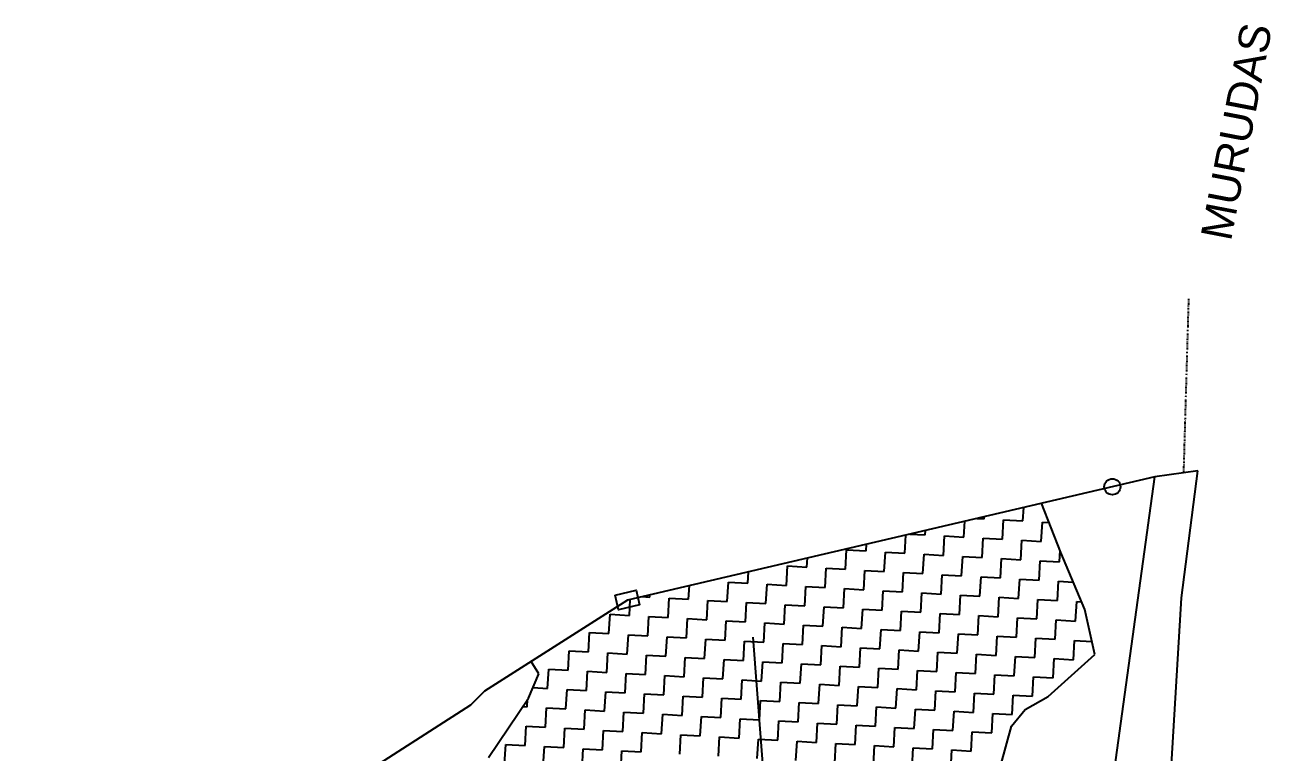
# Model space of a CAD drawing. Header units: metres. Extents: x 284689 to 287152, y 2012663 to 2015676.
# Drawn here: x 285720.4 to 286130.9, y 2015436.4 to 2015675.9 of the extents above; entities that cross this region are included whole.
import ezdxf

# ---------------------------------------------------------------- set-up
doc = ezdxf.new("R2010")
doc.units = ezdxf.units.M
doc.header["$MEASUREMENT"] = 0
doc.linetypes.add('DIVIDE', pattern=[1.25, 0.5, -0.25, 0, -0.25, 0, -0.25])
for name, color, linetype in [('POLY_HATCH', 12, 'Continuous'), ('POLY_ROAD', 30, 'Continuous'), ('TEXT_MAPOUT', 7, 'Continuous'), ('V_BOUND_LINE', 7, 'Continuous'), ('V_DIVIDE_LINE', 7, 'DIVIDE')]:
    doc.layers.add(name, color=color, linetype=linetype)
doc.styles.get("Standard").update_dxf_attribs({"font": 'arial.ttf'})

msp = doc.modelspace()

# ---------------------------------------------------------------- linework, layer by layer
msp.add_lwpolyline([(285914.8, 2015488.06), (285921.72, 2015489.68), (285922.84, 2015484.89), (285915.91, 2015483.27)], close=True)
msp.add_lwpolyline([(285969.7, 2015350.71), (285960.29, 2015474.27)])
msp.add_circle((286078.58, 2015523.77), 2.65)
at = {"layer": 'POLY_HATCH'}
for p, q in [((286061.64, 2015502.14), (286055.24, 2015518.32)), ((286069.5, 2015483.37), (286061.64, 2015502.14)), ((286072.86, 2015468.51), (286069.5, 2015483.37)), ((286057.4, 2015454.71), (286072.86, 2015468.51)), ((285889.64, 2015462.12), (285887.16, 2015466.28)), ((285886.3, 2015454.19), (285889.64, 2015462.12)), ((285873.02, 2015434.66), (285886.3, 2015454.19)), ((286049.82, 2015450.42), (286057.4, 2015454.71)), ((286045.32, 2015444.91), (286049.82, 2015450.42)), ((286042, 2015432.53), (286045.32, 2015444.91))]:
    msp.add_line(p, q, dxfattribs=at)
at = {"layer": 'POLY_HATCH', "linetype": 'Continuous'}
for p, q in [((286033.99, 2015513.36), (286036.39, 2015513.23)), ((286036.39, 2015513.23), (286036.43, 2015513.93)), ((286049.14, 2015512.51), (286049.39, 2015516.96)), ((286016.91, 2015507.93), (286016.99, 2015509.39)), ((286029.66, 2015507.21), (286029.95, 2015512.42)), ((286042.41, 2015506.49), (286042.77, 2015512.87)), ((286042.77, 2015512.87), (286049.14, 2015512.51)), ((286055.16, 2015505.78), (286055.52, 2015512.15)), ((286055.52, 2015512.15), (286057.73, 2015512.03)), ((286010.18, 2015501.91), (286010.51, 2015507.88)), ((286011.91, 2015508.21), (286016.91, 2015507.93)), ((286022.93, 2015501.19), (286023.28, 2015507.57)), ((286023.28, 2015507.57), (286029.66, 2015507.21)), ((286035.68, 2015500.48), (286036.03, 2015506.85)), ((286036.03, 2015506.85), (286042.41, 2015506.49)), ((286048.43, 2015499.76), (286048.78, 2015506.14)), ((286048.78, 2015506.14), (286055.16, 2015505.78)), ((285990.69, 2015496.61), (285991.05, 2015502.99)), ((285991.05, 2015502.99), (285997.43, 2015502.63)), ((285997.43, 2015502.63), (285997.55, 2015504.86)), ((286003.44, 2015495.89), (286003.8, 2015502.27)), ((286003.8, 2015502.27), (286010.18, 2015501.91)), ((286016.19, 2015495.18), (286016.55, 2015501.55)), ((286016.55, 2015501.55), (286022.93, 2015501.19)), ((286061.18, 2015499.04), (286061.39, 2015502.79)), ((285971.21, 2015491.31), (285971.57, 2015497.69)), ((285971.57, 2015497.69), (285977.94, 2015497.33)), ((285977.94, 2015497.33), (285978.11, 2015500.32)), ((285983.96, 2015490.59), (285984.32, 2015496.97)), ((285984.32, 2015496.97), (285990.69, 2015496.61)), ((286028.94, 2015494.46), (286029.3, 2015500.84)), ((286029.3, 2015500.84), (286035.68, 2015500.48)), ((286041.69, 2015493.74), (286042.05, 2015500.12)), ((286042.05, 2015500.12), (286048.43, 2015499.76)), ((286054.44, 2015493.03), (286054.8, 2015499.4)), ((286054.8, 2015499.4), (286061.18, 2015499.04)), ((285958.46, 2015492.03), (285958.67, 2015495.78)), ((285996.71, 2015489.88), (285997.07, 2015496.25)), ((285997.07, 2015496.25), (286003.44, 2015495.89)), ((286009.46, 2015489.16), (286009.82, 2015495.54)), ((286009.82, 2015495.54), (286016.19, 2015495.18)), ((286022.21, 2015488.44), (286022.57, 2015494.82)), ((286022.57, 2015494.82), (286028.94, 2015494.46)), ((286034.96, 2015487.73), (286035.32, 2015494.1)), ((286035.32, 2015494.1), (286041.69, 2015493.74)), ((286047.71, 2015487.01), (286048.07, 2015493.39)), ((286048.07, 2015493.39), (286054.44, 2015493.03)), ((285938.98, 2015486.73), (285939.23, 2015491.24)), ((285945.68, 2015492.75), (285945.71, 2015492.74)), ((285945.71, 2015492.74), (285945.71, 2015492.75)), ((285951.73, 2015486.01), (285952.09, 2015492.39)), ((285952.09, 2015492.39), (285958.46, 2015492.03)), ((285964.48, 2015485.29), (285964.84, 2015491.67)), ((285964.84, 2015491.67), (285971.21, 2015491.31)), ((285977.23, 2015484.58), (285977.59, 2015490.95)), ((285977.59, 2015490.95), (285983.96, 2015490.59)), ((285989.98, 2015483.86), (285990.34, 2015490.24)), ((285990.34, 2015490.24), (285996.71, 2015489.88)), ((286002.73, 2015483.14), (286003.09, 2015489.52)), ((286003.09, 2015489.52), (286009.46, 2015489.16)), ((286015.48, 2015482.43), (286015.84, 2015488.8)), ((286015.84, 2015488.8), (286022.21, 2015488.44)), ((286060.46, 2015486.29), (286060.82, 2015492.67)), ((286060.82, 2015492.67), (286065.72, 2015492.39)), ((285919.5, 2015481.43), (285919.79, 2015486.7)), ((285923.6, 2015487.59), (285926.23, 2015487.44)), ((285926.23, 2015487.44), (285926.27, 2015488.22)), ((285932.25, 2015480.71), (285932.6, 2015487.09)), ((285932.6, 2015487.09), (285938.98, 2015486.73)), ((285945, 2015479.99), (285945.35, 2015486.37)), ((285945.35, 2015486.37), (285951.73, 2015486.01)), ((285957.75, 2015479.28), (285958.1, 2015485.65)), ((285958.1, 2015485.65), (285964.48, 2015485.29)), ((285970.49, 2015478.56), (285970.85, 2015484.94)), ((285970.85, 2015484.94), (285977.23, 2015484.58)), ((286028.23, 2015481.71), (286028.58, 2015488.09)), ((286028.58, 2015488.09), (286034.96, 2015487.73)), ((286040.98, 2015480.99), (286041.33, 2015487.37)), ((286041.33, 2015487.37), (286047.71, 2015487.01)), ((286053.73, 2015480.28), (286054.08, 2015486.65)), ((286054.08, 2015486.65), (286060.46, 2015486.29)), ((286066.48, 2015479.56), (286066.83, 2015485.94)), ((286066.83, 2015485.94), (286068.46, 2015485.84)), ((285912.76, 2015475.41), (285913.12, 2015481.79)), ((285913.12, 2015481.79), (285919.5, 2015481.43)), ((285925.51, 2015474.7), (285925.87, 2015481.07)), ((285925.87, 2015481.07), (285932.25, 2015480.71)), ((285983.24, 2015477.84), (285983.6, 2015484.22)), ((285983.6, 2015484.22), (285989.98, 2015483.86)), ((285995.99, 2015477.13), (285996.35, 2015483.5)), ((285996.35, 2015483.5), (286002.73, 2015483.14)), ((286008.74, 2015476.41), (286009.1, 2015482.79)), ((286009.1, 2015482.79), (286015.48, 2015482.43)), ((286021.49, 2015475.69), (286021.85, 2015482.07)), ((286021.85, 2015482.07), (286028.23, 2015481.71)), ((286034.24, 2015474.98), (286034.6, 2015481.35)), ((286034.6, 2015481.35), (286040.98, 2015480.99)), ((286046.99, 2015474.26), (286047.35, 2015480.64)), ((286047.35, 2015480.64), (286053.73, 2015480.28)), ((285938.26, 2015473.98), (285938.62, 2015480.35)), ((285938.62, 2015480.35), (285945, 2015479.99)), ((285951.01, 2015473.26), (285951.37, 2015479.64)), ((285951.37, 2015479.64), (285957.75, 2015479.28)), ((285963.76, 2015472.55), (285964.12, 2015478.92)), ((285964.12, 2015478.92), (285970.49, 2015478.56)), ((285976.51, 2015471.83), (285976.87, 2015478.2)), ((285976.87, 2015478.2), (285983.24, 2015477.84)), ((285989.26, 2015471.11), (285989.62, 2015477.49)), ((285989.62, 2015477.49), (285995.99, 2015477.13)), ((286002.01, 2015470.4), (286002.37, 2015476.77)), ((286002.37, 2015476.77), (286008.74, 2015476.41)), ((286059.74, 2015473.54), (286060.1, 2015479.92)), ((286060.1, 2015479.92), (286066.48, 2015479.56)), ((285906.03, 2015469.4), (285906.39, 2015475.77)), ((285906.39, 2015475.77), (285912.76, 2015475.41)), ((285918.78, 2015468.68), (285919.14, 2015475.05)), ((285919.14, 2015475.05), (285925.51, 2015474.7)), ((285931.53, 2015467.96), (285931.89, 2015474.34)), ((285931.89, 2015474.34), (285938.26, 2015473.98)), ((285944.28, 2015467.25), (285944.64, 2015473.62)), ((285944.64, 2015473.62), (285951.01, 2015473.26)), ((285957.03, 2015466.53), (285957.39, 2015472.9)), ((285957.39, 2015472.9), (285963.76, 2015472.55)), ((286014.76, 2015469.68), (286015.12, 2015476.05)), ((286015.12, 2015476.05), (286021.49, 2015475.69)), ((286027.51, 2015468.96), (286027.87, 2015475.34)), ((286027.87, 2015475.34), (286034.24, 2015474.98)), ((286040.26, 2015468.25), (286040.62, 2015474.62)), ((286040.62, 2015474.62), (286046.99, 2015474.26)), ((286053.01, 2015467.53), (286053.37, 2015473.9)), ((286053.37, 2015473.9), (286059.74, 2015473.54)), ((286065.76, 2015466.81), (286066.12, 2015473.19)), ((286066.12, 2015473.19), (286071.87, 2015472.86)), ((285893.18, 2015470.12), (285893.28, 2015470.11)), ((285893.28, 2015470.11), (285893.28, 2015470.18)), ((285899.3, 2015463.38), (285899.66, 2015469.75)), ((285899.66, 2015469.75), (285906.03, 2015469.4)), ((285912.05, 2015462.66), (285912.41, 2015469.04)), ((285912.41, 2015469.04), (285918.78, 2015468.68)), ((285924.8, 2015461.95), (285925.15, 2015468.32)), ((285925.15, 2015468.32), (285931.53, 2015467.96)), ((285969.78, 2015465.81), (285970.14, 2015472.19)), ((285970.14, 2015472.19), (285976.51, 2015471.83)), ((285982.53, 2015465.1), (285982.89, 2015471.47)), ((285982.89, 2015471.47), (285989.26, 2015471.11)), ((285995.28, 2015464.38), (285995.64, 2015470.75)), ((285995.64, 2015470.75), (286002.01, 2015470.4)), ((286008.03, 2015463.66), (286008.39, 2015470.04)), ((286008.39, 2015470.04), (286014.76, 2015469.68)), ((286020.78, 2015462.95), (286021.13, 2015469.32)), ((286021.13, 2015469.32), (286027.51, 2015468.96)), ((286033.53, 2015462.23), (286033.88, 2015468.6)), ((286033.88, 2015468.6), (286040.26, 2015468.25)), ((285937.55, 2015461.23), (285937.9, 2015467.6)), ((285937.9, 2015467.6), (285944.28, 2015467.25)), ((285950.3, 2015460.51), (285950.65, 2015466.89)), ((285950.65, 2015466.89), (285957.03, 2015466.53)), ((285963.05, 2015459.8), (285963.4, 2015466.17)), ((285963.4, 2015466.17), (285969.78, 2015465.81)), ((285975.79, 2015459.08), (285976.15, 2015465.45)), ((285976.15, 2015465.45), (285982.53, 2015465.1)), ((285988.54, 2015458.36), (285988.9, 2015464.74)), ((285988.9, 2015464.74), (285995.28, 2015464.38)), ((286046.28, 2015461.51), (286046.63, 2015467.89)), ((286046.63, 2015467.89), (286053.01, 2015467.53)), ((286059.03, 2015460.8), (286059.38, 2015467.17)), ((286059.38, 2015467.17), (286065.76, 2015466.81)), ((285892.56, 2015457.36), (285892.92, 2015463.74)), ((285892.92, 2015463.74), (285899.3, 2015463.38)), ((285905.31, 2015456.65), (285905.67, 2015463.02)), ((285905.67, 2015463.02), (285912.05, 2015462.66)), ((285918.06, 2015455.93), (285918.42, 2015462.3)), ((285918.42, 2015462.3), (285924.8, 2015461.95)), ((285930.81, 2015455.21), (285931.17, 2015461.59)), ((285931.17, 2015461.59), (285937.55, 2015461.23)), ((285943.56, 2015454.5), (285943.92, 2015460.87)), ((285943.92, 2015460.87), (285950.3, 2015460.51)), ((285956.31, 2015453.78), (285956.67, 2015460.15)), ((285956.67, 2015460.15), (285963.05, 2015459.8)), ((286001.29, 2015457.65), (286001.65, 2015464.02)), ((286001.65, 2015464.02), (286008.03, 2015463.66)), ((286014.04, 2015456.93), (286014.4, 2015463.3)), ((286014.4, 2015463.3), (286020.78, 2015462.95)), ((286026.79, 2015456.21), (286027.15, 2015462.59)), ((286027.15, 2015462.59), (286033.53, 2015462.23)), ((286039.54, 2015455.5), (286039.9, 2015461.87)), ((286039.9, 2015461.87), (286046.28, 2015461.51)), ((286052.29, 2015454.78), (286052.65, 2015461.15)), ((286052.65, 2015461.15), (286059.03, 2015460.8)), ((285887.75, 2015457.63), (285892.56, 2015457.36)), ((285898.58, 2015450.63), (285898.94, 2015457)), ((285898.94, 2015457), (285905.31, 2015456.65)), ((285911.33, 2015449.91), (285911.69, 2015456.29)), ((285911.69, 2015456.29), (285918.06, 2015455.93)), ((285969.06, 2015453.06), (285969.42, 2015459.44)), ((285969.42, 2015459.44), (285975.79, 2015459.08)), ((285981.81, 2015452.35), (285982.17, 2015458.72)), ((285982.17, 2015458.72), (285988.54, 2015458.36)), ((285994.56, 2015451.63), (285994.92, 2015458)), ((285994.92, 2015458), (286001.29, 2015457.65)), ((286007.31, 2015450.91), (286007.67, 2015457.29)), ((286007.67, 2015457.29), (286014.04, 2015456.93)), ((286020.06, 2015450.2), (286020.42, 2015456.57)), ((286020.42, 2015456.57), (286026.79, 2015456.21)), ((286032.81, 2015449.48), (286033.17, 2015455.85)), ((286033.17, 2015455.85), (286039.54, 2015455.5)), ((285885.83, 2015451.35), (285885.96, 2015453.7)), ((285924.08, 2015449.2), (285924.44, 2015455.57)), ((285924.44, 2015455.57), (285930.81, 2015455.21)), ((285936.83, 2015448.48), (285937.19, 2015454.85)), ((285937.19, 2015454.85), (285943.56, 2015454.5)), ((285949.58, 2015447.76), (285949.94, 2015454.14)), ((285949.94, 2015454.14), (285956.31, 2015453.78)), ((285962.33, 2015447.05), (285962.69, 2015453.42)), ((285962.69, 2015453.42), (285969.06, 2015453.06)), ((285975.08, 2015446.33), (285975.44, 2015452.7)), ((285975.44, 2015452.7), (285981.81, 2015452.35)), ((285987.83, 2015445.61), (285988.19, 2015451.99)), ((285988.19, 2015451.99), (285994.56, 2015451.63)), ((286045.56, 2015448.76), (286045.92, 2015455.14)), ((286045.92, 2015455.14), (286052.29, 2015454.78)), ((285884.42, 2015451.43), (285885.83, 2015451.35)), ((285891.85, 2015444.61), (285892.21, 2015450.99)), ((285892.21, 2015450.99), (285898.58, 2015450.63)), ((285904.6, 2015443.9), (285904.96, 2015450.27)), ((285904.96, 2015450.27), (285911.33, 2015449.91)), ((285917.35, 2015443.18), (285917.7, 2015449.55)), ((285917.7, 2015449.55), (285924.08, 2015449.2)), ((285930.1, 2015442.46), (285930.45, 2015448.84)), ((285930.45, 2015448.84), (285936.83, 2015448.48)), ((285942.85, 2015441.75), (285943.2, 2015448.12)), ((285943.2, 2015448.12), (285949.58, 2015447.76)), ((286000.58, 2015444.9), (286000.94, 2015451.27)), ((286000.94, 2015451.27), (286007.31, 2015450.91)), ((286013.33, 2015444.18), (286013.69, 2015450.55)), ((286013.69, 2015450.55), (286020.06, 2015450.2)), ((286026.08, 2015443.46), (286026.43, 2015449.84)), ((286026.43, 2015449.84), (286032.81, 2015449.48)), ((286038.83, 2015442.75), (286039.18, 2015449.12)), ((286039.18, 2015449.12), (286045.56, 2015448.76)), ((285885.11, 2015438.6), (285885.47, 2015444.97)), ((285885.47, 2015444.97), (285891.85, 2015444.61)), ((285897.86, 2015437.88), (285898.22, 2015444.25)), ((285898.22, 2015444.25), (285904.6, 2015443.9)), ((285910.61, 2015437.16), (285910.97, 2015443.54)), ((285910.97, 2015443.54), (285917.35, 2015443.18)), ((285955.6, 2015441.03), (285955.95, 2015447.4)), ((285955.95, 2015447.4), (285962.33, 2015447.05)), ((285968.34, 2015440.31), (285968.7, 2015446.69)), ((285968.7, 2015446.69), (285975.08, 2015446.33)), ((285981.09, 2015439.6), (285981.45, 2015445.97)), ((285981.45, 2015445.97), (285987.83, 2015445.61)), ((285993.84, 2015438.88), (285994.2, 2015445.25)), ((285994.2, 2015445.25), (286000.58, 2015444.9)), ((286006.59, 2015438.16), (286006.95, 2015444.54)), ((286006.95, 2015444.54), (286013.33, 2015444.18)), ((286019.34, 2015437.45), (286019.7, 2015443.82)), ((286019.7, 2015443.82), (286026.08, 2015443.46)), ((285923.36, 2015436.45), (285923.72, 2015442.82)), ((285923.72, 2015442.82), (285930.1, 2015442.46)), ((285936.11, 2015435.73), (285936.47, 2015442.1)), ((285936.47, 2015442.1), (285942.85, 2015441.75)), ((285948.86, 2015435.01), (285949.22, 2015441.39)), ((285949.22, 2015441.39), (285955.6, 2015441.03)), ((285961.61, 2015434.3), (285961.97, 2015440.67)), ((285961.97, 2015440.67), (285968.34, 2015440.31)), ((285974.36, 2015433.58), (285974.72, 2015439.95)), ((285974.72, 2015439.95), (285981.09, 2015439.6)), ((286032.09, 2015436.73), (286032.45, 2015443.1)), ((286032.45, 2015443.1), (286038.83, 2015442.75)), ((285878.38, 2015432.58), (285878.74, 2015438.95)), ((285878.74, 2015438.95), (285885.11, 2015438.6)), ((285891.13, 2015431.86), (285891.49, 2015438.24)), ((285891.49, 2015438.24), (285897.86, 2015437.88)), ((285903.88, 2015431.15), (285904.24, 2015437.52)), ((285904.24, 2015437.52), (285910.61, 2015437.16)), ((285916.63, 2015430.43), (285916.99, 2015436.8)), ((285916.99, 2015436.8), (285923.36, 2015436.45)), ((285987.11, 2015432.86), (285987.47, 2015439.24)), ((285987.47, 2015439.24), (285993.84, 2015438.88)), ((285999.86, 2015432.15), (286000.22, 2015438.52)), ((286000.22, 2015438.52), (286006.59, 2015438.16)), ((286012.61, 2015431.43), (286012.97, 2015437.8)), ((286012.97, 2015437.8), (286019.34, 2015437.45)), ((286025.36, 2015430.71), (286025.72, 2015437.09)), ((286025.72, 2015437.09), (286032.09, 2015436.73))]:
    msp.add_line(p, q, dxfattribs=at)
at = {"layer": 'POLY_ROAD'}
msp.add_line((286078.86, 2015427.49), (286092.53, 2015527.03), dxfattribs=at)
at = {"layer": 'V_BOUND_LINE'}
for p, q in [((286092.53, 2015527.03), (285918.82, 2015486.47)), ((286106.75, 2015529.03), (286092.53, 2015527.03)), ((286101.31, 2015487.19), (286106.75, 2015529.03)), ((285918.82, 2015486.47), (285871.78, 2015456.46)), ((286097.82, 2015428.63), (286101.31, 2015487.19)), ((285871.78, 2015456.46), (285867.14, 2015451.89)), ((285867.14, 2015451.89), (285720.36, 2015357.71))]:
    msp.add_line(p, q, dxfattribs=at)
at = {"layer": 'V_DIVIDE_LINE'}
msp.add_line((286103.67, 2015585.63), (286102.01, 2015528.36), dxfattribs=at)

# ---------------------------------------------------------------- texts
at = {"layer": 'TEXT_MAPOUT'}
msp.add_text('MURUDAS', height=10.216, rotation=79.1201, dxfattribs=at).set_placement((286117.63, 2015604.36))

doc.saveas('drawing.dxf')
